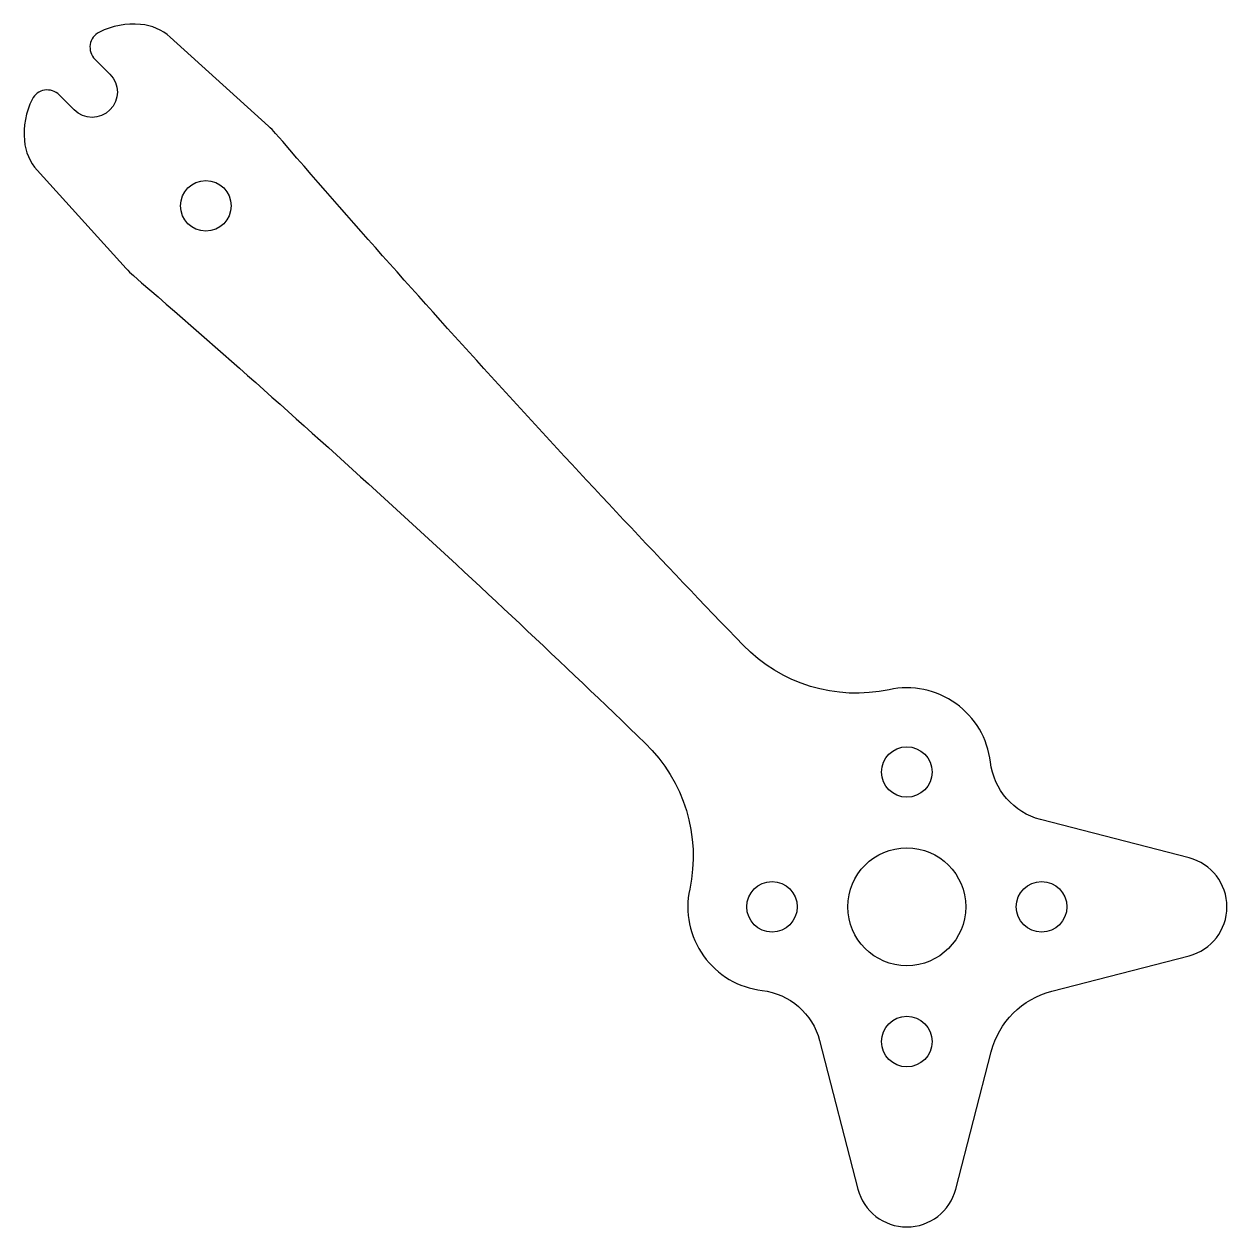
# Model space of a CAD drawing. Header units: millimetres. Extents: x 11.2 to 82.6, y -82.6 to -11.2.
import ezdxf

# ---------------------------------------------------------------- set-up
doc = ezdxf.new("R2010")
doc.units = ezdxf.units.MM
doc.layers.get('0').update_dxf_attribs({"linetype": 'CONTINUOUS'})

msp = doc.modelspace()

# ---------------------------------------------------------------- linework, layer by layer
msp.add_lwpolyline([(58.426, -71.544), (60.701, -80.355, 0.774597), (66.51, -80.355), (68.614, -72.206, -0.272842), (72.206, -68.614), (80.355, -66.51, 0.774597), (80.355, -60.701), (71.544, -58.426, -0.309571), (68.571, -55.021, 0.442146), (62.555, -50.717, -0.259171), (53.894, -48.08, -0.013907), (26.142, -17.705, 0.030652), (25.714, -17.267), (19.889, -11.993, 0.164048), (18.131, -11.228, 0.137261), (15.68, -11.693, 0.512979), (15.417, -13.296), (16.311, -14.189, -1), (14.189, -16.311), (13.296, -15.417, 0.512979), (11.693, -15.68, 0.137261), (11.228, -18.131, 0.164048), (11.993, -19.889), (17.267, -25.714, 0.030652), (17.705, -26.142, -0.013907), (48.08, -53.894, -0.259171), (50.717, -62.555, 0.442146), (55.021, -68.571, -0.309571)], format="xyb", close=True)
for centre, radius in [((22, -22), 1.5), ((63.605, -55.605), 1.5), ((63.605, -63.605), 3.5), ((55.605, -63.605), 1.5), ((71.605, -63.605), 1.5), ((63.605, -71.605), 1.5)]:
    msp.add_circle(centre, radius)

doc.saveas('drawing.dxf')
